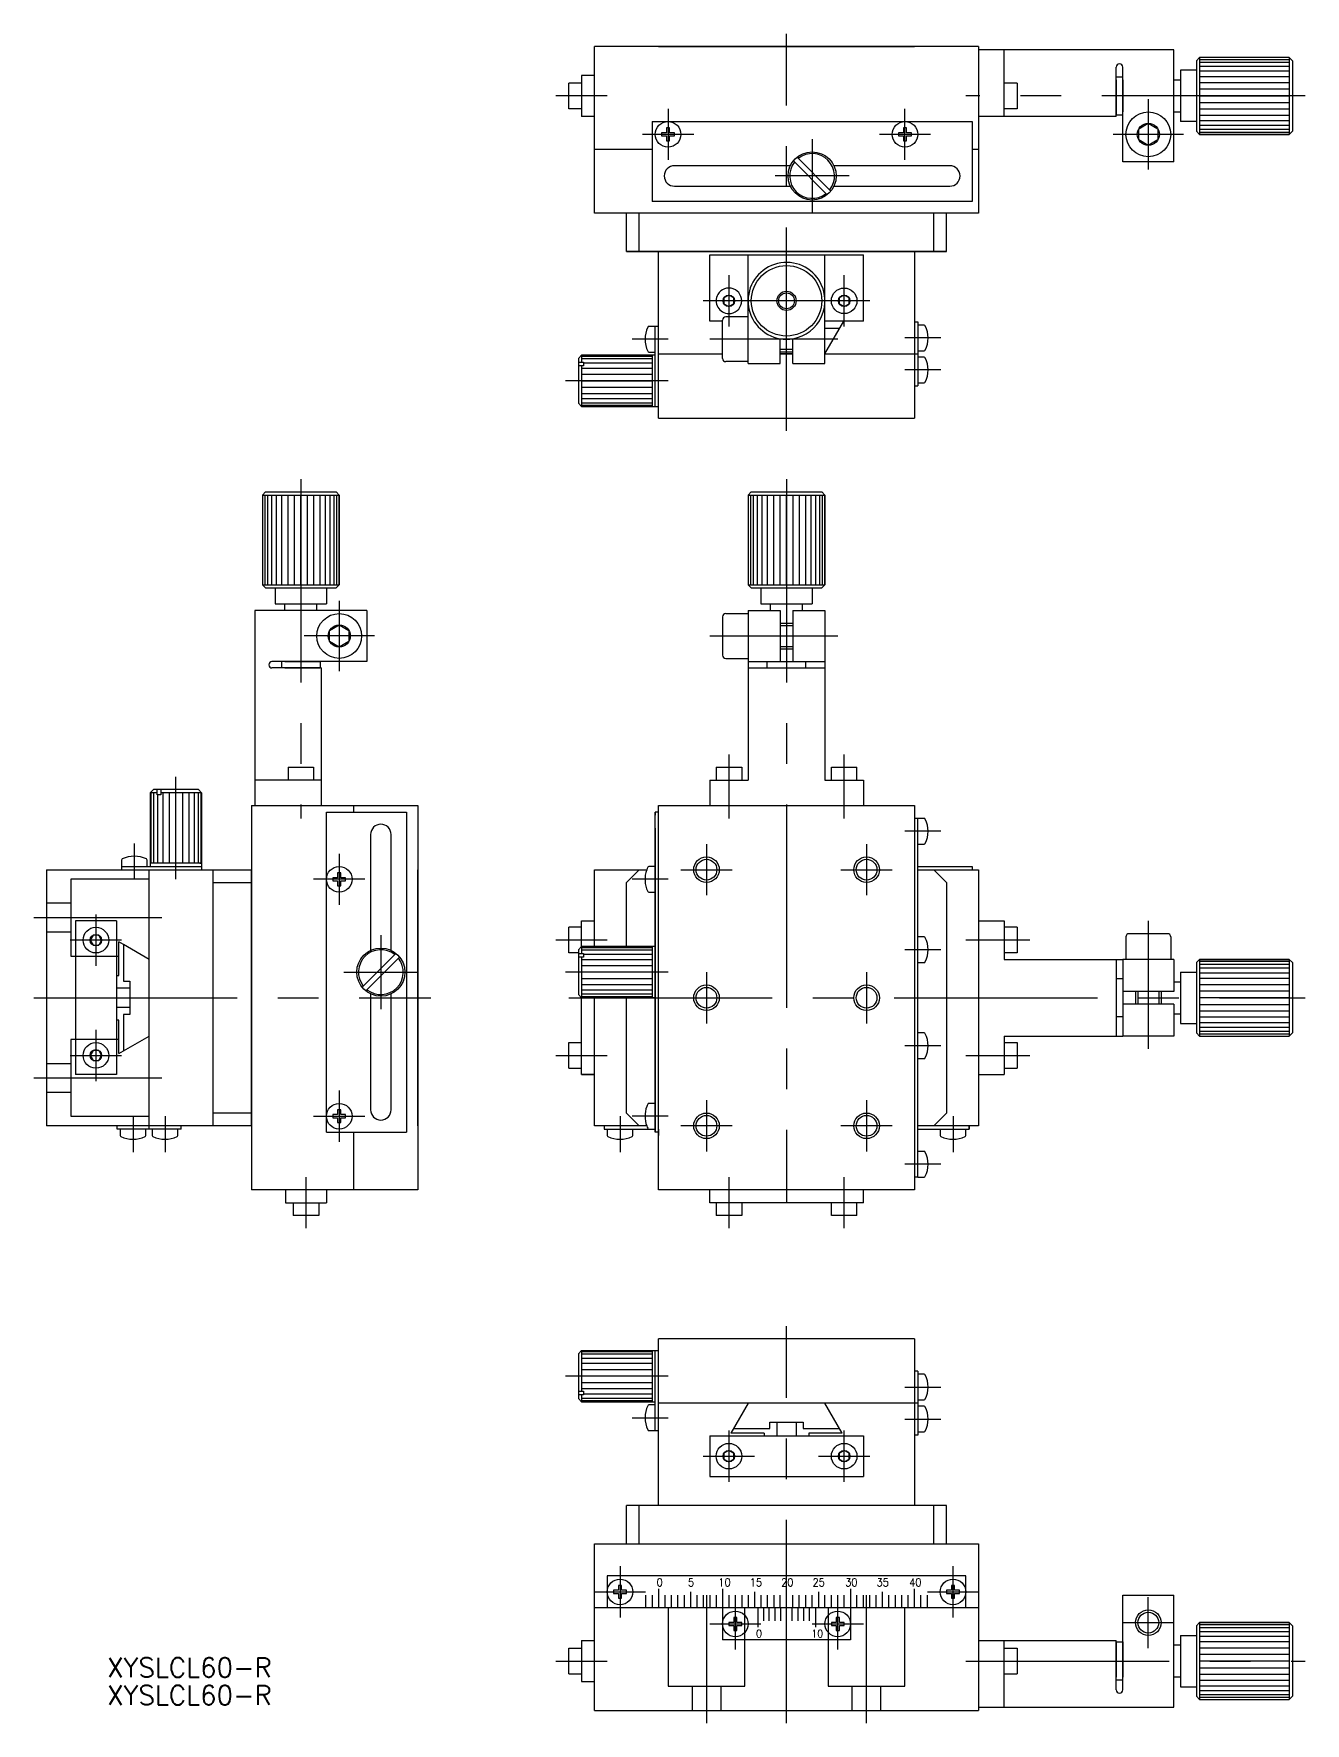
# Model space of a CAD drawing. Extents: x -118 to 273, y -113 to 151.
# Drawn here: x -117.5 to 81, y -113.3 to 150.5 of the extents above; entities that cross this region are included whole.
import ezdxf

# ---------------------------------------------------------------- set-up
doc = ezdxf.new("R2010")
doc.units = 0
doc.linetypes.add('CENTER', pattern=[50.8, 31.75, -6.35, 6.35, -6.35])
doc.linetypes.add('DASHED', pattern=[19.05, 12.7, -6.35])
doc.layers.get('0').update_dxf_attribs({"linetype": 'CONTINUOUS'})
doc.layers.add('CENTER', color=1, linetype='CENTER')
doc.styles.add('CONVERTER_2', font='txt.shx', dxfattribs={"width": 0.9})
doc.styles.get("Standard").update_dxf_attribs({"font": 'txt.shx', "height": 3, "bigfont": 'bigfont.shx'})

msp = doc.modelspace()

# ---------------------------------------------------------------- linework, layer by layer
at = {"color": 7, "linetype": 'CONTINUOUS'}
for p, q in [((30, 148.54), (-30, 148.54)), ((-30, 122.54), (-30, 148.54)), ((-30, 145.24), (-30, 148.54)), ((-20, 148.54), (20, 148.54)), ((30, 148.54), (30, 122.54)), ((30, 148.04), (30, 137.64)), ((30, 148.04), (30, 145.84)), ((34, 148.04), (30, 148.04)), ((34, 137.64), (34, 148.04)), ((60.5, 148.04), (34, 148.04)), ((60.5, 145.84), (60.5, 148.04)), ((51.5, 137.64), (51.5, 145.34)), ((52.5, 134.84), (52.5, 145.34)), ((60.5, 134.84), (60.5, 145.84)), ((64, 146.34), (64.5, 146.84)), ((64, 146.34), (64, 135.34)), ((64.5, 146.84), (64.5, 134.84)), ((78.5, 146.84), (64.5, 146.84)), ((78.5, 146.48), (64.5, 146.48)), ((78.5, 146.04), (64.5, 146.04)), ((78.5, 145.44), (64.5, 145.44)), ((78.5, 146.84), (78.5, 134.84)), ((78.5, 146.84), (79, 146.34)), ((79, 146.34), (79, 135.34)), ((-34, 138.84), (-34, 142.84)), ((-32, 142.84), (-34, 142.84)), ((-32, 144.04), (-32, 137.64)), ((-30, 144.04), (-32, 144.04)), ((36, 142.84), (34, 142.84)), ((36, 142.84), (36, 138.84)), ((51.5, 143.83), (52.5, 143.83)), ((51.5, 143.34), (51.5, 138.34)), ((52.5, 143.34), (52.5, 141.84)), ((60.5, 143.34), (61.5, 143.34)), ((61.5, 144.84), (61.5, 136.84)), ((61.5, 144.84), (61.5, 143.34)), ((64, 144.84), (61.5, 144.84)), ((78.5, 144.7), (64.5, 144.7)), ((78.5, 143.84), (64.5, 143.84)), ((78.5, 142.86), (64.5, 142.86)), ((52.5, 141.84), (52.5, 139.84)), ((52.5, 139.84), (52.5, 138.34)), ((78.5, 141.88), (64.5, 141.88)), ((64.5, 140.84), (78.5, 140.84)), ((-32, 138.84), (-34, 138.84)), ((-30, 137.64), (-32, 137.64)), ((51.5, 137.64), (30, 137.64)), ((36, 138.84), (34, 138.84)), ((51.5, 138.34), (51.5, 137.84)), ((52.5, 137.84), (51.5, 137.84)), ((52.5, 138.84), (52.5, 138.34)), ((60.5, 138.34), (61.5, 138.34)), ((64.5, 139.8), (78.5, 139.8)), ((64.5, 138.82), (78.5, 138.82)), ((64.5, 137.84), (78.5, 137.84)), ((-21, 136.84), (29, 136.84)), ((-21, 136.84), (-21, 132.54)), ((-18.75, 135.09), (-19.5, 135.09)), ((-19.5, 135.09), (-19.5, 134.59)), ((-19.5, 134.59), (-18.75, 134.59)), ((-18.25, 135.84), (-18.75, 135.84)), ((-18.75, 135.84), (-18.75, 135.09)), ((-18.75, 134.59), (-18.75, 133.84)), ((-18.25, 135.09), (-18.25, 135.84)), ((-17.5, 135.09), (-18.25, 135.09)), ((-18.25, 133.84), (-18.25, 134.59)), ((-18.25, 134.59), (-17.5, 134.59)), ((-17.5, 134.59), (-17.5, 135.09)), ((17.5, 135.09), (17.5, 134.59)), ((18.25, 135.09), (17.5, 135.09)), ((17.5, 134.59), (18.25, 134.59)), ((18.25, 135.84), (18.25, 135.09)), ((18.75, 135.84), (18.25, 135.84)), ((18.25, 134.59), (18.25, 133.84)), ((18.75, 135.09), (18.75, 135.84)), ((19.5, 135.09), (18.75, 135.09)), ((18.75, 134.59), (19.5, 134.59)), ((18.75, 133.84), (18.75, 134.59)), ((19.5, 134.59), (19.5, 135.09)), ((29, 136.84), (29, 132.54)), ((52.5, 130.54), (52.5, 135.34)), ((55, 135.71), (56.5, 136.57)), ((55, 133.98), (55, 135.71)), ((56.5, 136.57), (58, 135.71)), ((58, 135.71), (58, 133.98)), ((60.5, 130.54), (60.5, 134.84)), ((64, 136.84), (61.5, 136.84)), ((64, 136.84), (61.5, 136.84)), ((64.5, 134.84), (64, 135.34)), ((64.5, 136.99), (78.5, 136.99)), ((64.5, 136.25), (78.5, 136.25)), ((64.5, 135.65), (78.5, 135.65)), ((64.5, 135.2), (78.5, 135.2)), ((78.5, 134.84), (64.5, 134.84)), ((64.5, 134.84), (78.5, 134.84)), ((78.5, 134.84), (79, 135.34)), ((-30, 132.54), (-21, 132.54)), ((-21, 132.54), (-21, 124.34)), ((-18.75, 133.84), (-18.25, 133.84)), ((18.25, 133.84), (18.75, 133.84)), ((29, 132.54), (29, 124.34)), ((29, 132.54), (30, 132.54)), ((56.5, 133.11), (55, 133.98)), ((58, 133.98), (56.5, 133.11)), ((0.6, 129.94), (-17.5, 129.94)), ((6.36, 125.41), (1.07, 130.7)), ((6.93, 125.98), (1.64, 131.27)), ((25.5, 129.94), (7.4, 129.94)), ((60.5, 130.54), (52.5, 130.54)), ((-17.5, 126.74), (0.6, 126.74)), ((7.4, 126.74), (25.5, 126.74)), ((29, 124.34), (-21, 124.34)), ((25, 122.54), (-30, 122.54)), ((-25, 116.54), (-25, 122.54)), ((-23, 116.54), (-23, 122.54)), ((23, 116.54), (23, 122.54)), ((25, 116.54), (25, 122.54)), ((30, 122.54), (25, 122.54)), ((30, 122.54), (25, 122.54)), ((-25, 116.54), (25, 116.54)), ((25, 116.54), (-25, 116.54)), ((-20, 92.34), (-20, 116.54)), ((20, 116.54), (20, 90.54)), ((-12, 116.04), (12, 116.04)), ((-12, 105.64), (-12, 116.04)), ((-6, 106.34), (-6, 116.04)), ((6, 104.84), (6, 116.04)), ((12, 108.84), (12, 116.04)), ((-9, 109.74), (-9.78, 109.29)), ((-9.78, 109.29), (-9.78, 108.39)), ((-9.78, 108.39), (-9, 107.94)), ((-8.22, 109.29), (-9, 109.74)), ((-8.22, 108.39), (-9, 107.94)), ((-8.22, 108.39), (-8.22, 109.29)), ((9, 109.74), (8.22, 109.29)), ((8.22, 109.29), (8.22, 108.39)), ((9, 107.94), (8.22, 108.39)), ((9.78, 109.29), (9, 109.74)), ((9, 107.94), (9.78, 108.39)), ((9.78, 108.39), (9.78, 109.29)), ((12, 105.64), (12, 108.84)), ((-10, 105.64), (-12, 105.64)), ((-10, 104.84), (-10, 105.84)), ((-6, 106.34), (-9.5, 106.34)), ((-6, 104.84), (-6, 106.34)), ((6, 100.54), (8.94, 105.64)), ((8.94, 105.64), (6, 105.64)), ((12, 105.64), (8.94, 105.64)), ((20, 105.54), (20, 105.24)), ((20, 105.54), (20.5, 105.54)), ((20.5, 105.54), (20.5, 95.54)), ((-20.5, 104.84), (-21.49, 104.84)), ((-20.5, 92.34), (-20.5, 104.84)), ((-20, 104.84), (-20.5, 104.84)), ((-10, 100.54), (-10, 104.84)), ((-6, 99.34), (-6, 104.84)), ((-1, 100.54), (-1, 102.93)), ((1, 100.54), (1, 102.93)), ((6, 104.54), (6, 104.84)), ((6, 100.54), (6, 104.54)), ((8.31, 104.54), (6, 104.54)), ((21.49, 105.04), (20.5, 105.04)), ((-32.5, 99.84), (-32, 100.34)), ((-20.5, 100.34), (-32, 100.34)), ((-32, 100.34), (-32, 99.27)), ((-21.49, 100.84), (-20.5, 100.84)), ((-21, 100.34), (-21, 92.34)), ((-20, 100.54), (-10, 100.54)), ((-10, 99.84), (-10, 100.54)), ((-1, 101.22), (-1, 102.13)), ((-1, 100.84), (-1, 101.22)), ((1, 100.84), (-1, 100.84)), ((1, 100.54), (-1, 100.54)), ((-1, 99.04), (-1, 100.54)), ((-1, 100.54), (1, 100.54)), ((-1, 100.54), (1, 100.54)), ((1, 101.22), (1, 102.13)), ((1, 100.84), (1, 101.22)), ((1, 99.04), (1, 100.54)), ((6, 100.54), (20.5, 100.54)), ((6, 99.04), (6, 100.54)), ((20.5, 101.04), (21.49, 101.04)), ((-32.5, 99.84), (-32.5, 92.84)), ((-32.5, 99.27), (-31.7, 99.27)), ((-31.7, 98.7), (-32.5, 98.7)), ((-32, 100.21), (-21, 100.21)), ((-32, 99.81), (-21, 99.81)), ((-32, 98.7), (-32, 92.34)), ((-32, 98.34), (-21, 98.34)), ((-31.7, 99.27), (-31.7, 98.7)), ((-31.7, 99.17), (-21, 99.17)), ((-6, 99.34), (-9.5, 99.34)), ((-6, 99.04), (-6, 99.34)), ((-6, 99.04), (-1, 99.04)), ((1, 99.04), (6, 99.04)), ((21.49, 100.04), (20.5, 100.04)), ((-32, 97.38), (-21, 97.38)), ((-32, 96.34), (-21, 96.34)), ((-21, 95.31), (-32, 95.31)), ((20, 95.54), (20.5, 95.54)), ((20.5, 96.04), (21.49, 96.04)), ((-32, 92.34), (-32.5, 92.84)), ((-21, 94.34), (-32, 94.34)), ((-21, 93.51), (-32, 93.51)), ((-21, 92.88), (-32, 92.88)), ((-21, 92.48), (-32, 92.48)), ((-32, 92.34), (-20, 92.34)), ((-21, 92.34), (-21, 92.59)), ((-20, 90.54), (-20, 92.34)), ((-20, 90.54), (20, 90.54)), ((-81.85, 78.5), (-81.35, 79)), ((-81.85, 78.5), (-81.85, 64.5)), ((-81.85, 78.5), (-69.85, 78.5)), ((-81.49, 78.5), (-81.49, 64.5)), ((-81.35, 79), (-70.35, 79)), ((-81.04, 78.5), (-81.04, 64.5)), ((-80.44, 78.5), (-80.44, 64.5)), ((-79.71, 78.5), (-79.71, 64.5)), ((-78.85, 78.5), (-78.85, 64.5)), ((-77.87, 78.5), (-77.87, 64.5)), ((-76.89, 78.5), (-76.89, 64.5)), ((-75.85, 64.5), (-75.85, 78.5)), ((-74.81, 64.5), (-74.81, 78.5)), ((-73.83, 64.5), (-73.83, 78.5)), ((-72.85, 64.5), (-72.85, 78.5)), ((-71.99, 64.5), (-71.99, 78.5)), ((-71.25, 64.5), (-71.25, 78.5)), ((-70.65, 64.5), (-70.65, 78.5)), ((-69.85, 78.5), (-70.35, 79)), ((-70.21, 64.5), (-70.21, 78.5)), ((-69.85, 64.5), (-69.85, 78.5)), ((-69.85, 78.5), (-69.85, 64.5)), ((-6, 78.5), (-5.5, 79)), ((-6, 78.5), (-6, 68)), ((-6, 78.5), (-5.91, 78.5)), ((-5.91, 78.5), (-5.64, 78.5)), ((-5.64, 78.5), (-5.64, 64.5)), ((-5.64, 78.5), (-5.2, 78.5)), ((-5.5, 79), (-2.2, 79)), ((-5.2, 78.5), (-5.2, 64.5)), ((-5.2, 78.5), (-4.6, 78.5)), ((-4.6, 78.5), (-4.6, 64.5)), ((-4.6, 78.5), (-3.86, 78.5)), ((-3.86, 78.5), (-3.86, 64.5)), ((-3.86, 78.5), (-3, 78.5)), ((-3, 78.5), (-3, 64.5)), ((-3, 78.5), (-2.02, 78.5)), ((-2.2, 79), (-2, 79)), ((-2.02, 78.5), (-2.02, 64.5)), ((-2.02, 78.5), (-1.04, 78.5)), ((-2, 79), (-1.5, 79)), ((-1.5, 79), (1.5, 79)), ((-1.04, 78.5), (-1.04, 64.5)), ((-1.04, 78.5), (0, 78.5)), ((0, 64.5), (0, 78.5)), ((0, 78.5), (6, 78.5)), ((1.04, 64.5), (1.04, 78.5)), ((1.5, 79), (2, 79)), ((2, 79), (5.5, 79)), ((2.02, 64.5), (2.02, 78.5)), ((3, 64.5), (3, 78.5)), ((3.86, 64.5), (3.86, 78.5)), ((4.6, 64.5), (4.6, 78.5)), ((5.2, 64.5), (5.2, 78.5)), ((6, 78.5), (5.5, 79)), ((5.64, 64.5), (5.64, 78.5)), ((6, 78.5), (6, 68)), ((6, 68), (6, 78.5)), ((-6, 68), (-6, 64.5)), ((6, 64.5), (6, 68)), ((6, 68), (6, 64.5)), ((-81.85, 64.5), (-69.85, 64.5)), ((-81.35, 64), (-81.85, 64.5)), ((-81.35, 64), (-70.35, 64)), ((-79.85, 64), (-79.85, 61.5)), ((-71.85, 64), (-71.85, 61.5)), ((-71.85, 64), (-71.85, 61.5)), ((-69.85, 64.5), (-70.35, 64)), ((-6, 64.5), (-5.91, 64.5)), ((-5.5, 64), (-6, 64.5)), ((-5.91, 64.5), (-5.64, 64.5)), ((-5.64, 64.5), (-5.2, 64.5)), ((-5.5, 64), (5.5, 64)), ((-5.2, 64.5), (-4.6, 64.5)), ((-4.6, 64.5), (-3.86, 64.5)), ((-4, 64), (4, 64)), ((-4, 64), (-4, 61.5)), ((-3.86, 64.5), (-3, 64.5)), ((-3, 64.5), (-2.02, 64.5)), ((-2.02, 64.5), (-1.04, 64.5)), ((-1.04, 64.5), (0, 64.5)), ((0, 64.5), (6, 64.5)), ((4, 64), (4, 61.5)), ((4, 64), (4, 61.5)), ((6, 64.5), (5.5, 64)), ((-79.85, 61.5), (-71.85, 61.5)), ((-79.85, 61.5), (-78.35, 61.5)), ((-78.35, 60.5), (-78.35, 61.5)), ((-73.35, 60.5), (-73.35, 61.5)), ((-4, 61.5), (4, 61.5)), ((-4, 61.5), (-2.5, 61.5)), ((-2.5, 61.5), (2.5, 61.5)), ((-2.5, 60.5), (-2.5, 61.5)), ((2.5, 60.5), (2.5, 61.5)), ((2.5, 61.5), (4, 61.5)), ((-83.05, 60.5), (-83.05, 34)), ((-80.85, 60.5), (-83.05, 60.5)), ((-69.85, 60.5), (-80.85, 60.5)), ((-71.35, 57.37), (-69.85, 58.23)), ((-65.55, 60.5), (-69.85, 60.5)), ((-69.85, 58.23), (-68.35, 57.37)), ((-65.55, 60.5), (-65.55, 56.5)), ((-10, 59.5), (-10, 53.5)), ((-9.5, 60), (-6, 60)), ((-6, 60.5), (-1, 60.5)), ((-6, 60.5), (-6, 60)), ((-6, 60), (-6, 53)), ((-1, 60.5), (-1, 58.5)), ((-1, 58.5), (-1, 58.12)), ((-1, 58.5), (1, 58.5)), ((-1, 58.12), (-1, 54.88)), ((1, 60.5), (6, 60.5)), ((1, 60.5), (1, 58.5)), ((1, 58.5), (1, 58.12)), ((1, 58.12), (1, 54.88)), ((6, 60.5), (6, 52.5)), ((-71.35, 55.63), (-71.35, 57.37)), ((-69.85, 54.77), (-71.35, 55.63)), ((-68.35, 55.63), (-69.85, 54.77)), ((-68.35, 57.37), (-68.35, 55.63)), ((-65.55, 56.5), (-65.55, 52.5)), ((-9.5, 53), (-6, 53)), ((-6, 53), (-6, 52.5)), ((-1, 54.88), (-1, 54.5)), ((-1, 54.5), (-1, 52.5)), ((-1, 54.5), (1, 54.5)), ((1, 54.88), (1, 54.5)), ((1, 54.5), (1, 52.5)), ((-69.85, 52.5), (-80.35, 52.5)), ((-72.65, 51.5), (-80.35, 51.5)), ((-78.83, 51.5), (-78.83, 52.5)), ((-78.35, 52.5), (-76.85, 52.5)), ((-78.35, 51.5), (-73.35, 51.5)), ((-76.85, 52.5), (-74.85, 52.5)), ((-74.85, 52.5), (-73.35, 52.5)), ((-73.35, 52.5), (-72.85, 52.5)), ((-73.35, 51.5), (-72.85, 51.5)), ((-72.85, 52.5), (-72.85, 51.5)), ((-72.65, 51.5), (-72.65, 30)), ((-65.55, 52.5), (-69.85, 52.5)), ((-6, 52.5), (-6, 34)), ((-6, 52.5), (-3, 52.5)), ((-6, 51.5), (-3, 51.5)), ((-3, 52.5), (1, 52.5)), ((-3, 51.5), (-3, 52.5)), ((-3, 51.5), (-2.5, 51.5)), ((-2.5, 51.5), (2.5, 51.5)), ((1, 52.5), (6, 52.5)), ((2.5, 51.5), (6, 51.5)), ((2.98, 52.5), (2.98, 51.5)), ((6, 52.5), (6, 34)), ((-77.85, 36), (-77.85, 34)), ((-77.85, 36), (-73.85, 36)), ((-73.85, 36), (-73.85, 34)), ((-11, 36), (-11, 34)), ((-11, 36), (-7, 36)), ((-7, 36), (-7, 34)), ((7, 34), (7, 36)), ((7, 36), (11, 36)), ((11, 34), (11, 36)), ((-99.35, 32), (-98.85, 32.5)), ((-99.35, 32), (-99.35, 20.5)), ((-98.28, 32), (-99.35, 32)), ((-99.21, 21), (-99.21, 32)), ((-91.85, 32.5), (-98.85, 32.5)), ((-98.81, 21), (-98.81, 32)), ((-98.28, 31.7), (-98.28, 32.5)), ((-97.71, 31.7), (-98.28, 31.7)), ((-98.18, 21), (-98.18, 31.7)), ((-97.71, 32.5), (-97.71, 31.7)), ((-91.35, 32), (-97.71, 32)), ((-97.35, 21), (-97.35, 32)), ((-96.38, 21), (-96.38, 32)), ((-95.35, 21), (-95.35, 32)), ((-94.31, 32), (-94.31, 21)), ((-93.35, 32), (-93.35, 21)), ((-92.52, 32), (-92.52, 21)), ((-91.88, 32), (-91.88, 21)), ((-91.85, 32.5), (-91.35, 32)), ((-91.48, 32), (-91.48, 21)), ((-91.35, 32), (-91.35, 20)), ((-83.05, 34), (-83.05, 30)), ((-72.65, 34), (-83.05, 34)), ((-12, 34), (-12, 30)), ((-12, 34), (-6, 34)), ((6, 34), (7, 34)), ((7, 34), (12, 34)), ((11, 34), (12, 34)), ((12, 34), (12, 30)), ((-83.55, 30), (-57.55, 30)), ((-83.55, 30), (-83.55, 20)), ((-67.55, 29), (-67.55, 30)), ((-57.55, 30), (-57.55, 25)), ((-20, 30), (20, 30)), ((-20, -29), (-20, 30)), ((-6, 30), (6, 30)), ((20, 30), (20, -28.5)), ((-71.85, -21), (-71.85, 29)), ((-71.85, 29), (-67.55, 29)), ((-67.55, 29), (-59.35, 29)), ((-59.35, 29), (-59.35, -21)), ((-20.5, 26.5), (-20.5, 29)), ((-20, 29), (-20.5, 29)), ((-20.5, 29), (-20.5, 28.5)), ((-20.5, -21), (-20.5, 26.5)), ((-20.5, 26.5), (-20.5, 20)), ((20.5, 28), (20, 28)), ((20.5, -20.5), (20.5, 28)), ((21.49, 28), (20.5, 28)), ((-64.95, 25.5), (-64.95, 7.4)), ((-61.75, 7.4), (-61.75, 25.5)), ((-57.55, 25), (-57.55, -30)), ((20.5, 24), (21.49, 24)), ((-103.85, 21.49), (-103.85, 20.5)), ((-99.85, 20.5), (-99.85, 21.49)), ((-115.55, 20), (-115.55, -20)), ((-115.55, 20), (-83.55, 20)), ((-103.85, 20.5), (-91.35, 20.5)), ((-103.85, 20.5), (-103.85, 20)), ((-99.55, -20.5), (-99.55, 20)), ((-91.35, 21), (-99.35, 21)), ((-91.6, 21), (-91.35, 21)), ((-89.55, 18), (-89.55, 20)), ((-83.55, 20), (-83.55, 18)), ((-83.55, -20), (-83.55, 20)), ((-70.1, 18.75), (-70.85, 18.75)), ((-70.85, 18.75), (-70.85, 18.25)), ((-70.1, 19.5), (-70.1, 18.75)), ((-69.6, 19.5), (-70.1, 19.5)), ((-69.6, 18.75), (-69.6, 19.5)), ((-68.85, 18.75), (-69.6, 18.75)), ((-68.85, 18.25), (-68.85, 18.75)), ((-57.55, -20), (-57.55, 20)), ((-30, 8), (-30, 20)), ((-30, 20), (-21.83, 20)), ((-25, 18), (-23, 20)), ((-20.5, 20.5), (-21.49, 20.5)), ((-20.5, 20.5), (-20.5, 18.5)), ((-20.5, 20), (-20.5, 8)), ((20.5, 20.5), (29, 20.5)), ((20.5, 20), (30, 20)), ((23, 20), (25, 18)), ((29, 20.5), (29, 20)), ((30, 20), (30, -6)), ((-89.55, -18), (-89.55, 18)), ((-89.55, 18), (-83.55, 18)), ((-83.55, 18), (-83.55, -18)), ((-70.85, 18.25), (-70.1, 18.25)), ((-70.1, 18.25), (-70.1, 17.5)), ((-70.1, 17.5), (-69.6, 17.5)), ((-69.6, 17.5), (-69.6, 18.25)), ((-69.6, 18.25), (-68.85, 18.25)), ((-25, 8), (-25, 18)), ((-21.49, 16.5), (-20.5, 16.5)), ((25, 18), (25, -18)), ((-111.05, 12), (-111.05, -12)), ((-104.65, 12), (-111.05, 12)), ((-104.65, 12), (-104.65, 3.5)), ((-32, 11), (-34, 11)), ((-34, 7), (-34, 11)), ((-32, 8), (-32, 12)), ((-32, 12), (-30, 12)), ((30, 12), (34, 12)), ((34, 12), (34, 11)), ((34, 12), (34, 7)), ((36, 11), (34, 11)), ((36, 11), (36, 7)), ((-108.3, 9.78), (-108.75, 9)), ((-108.75, 9), (-108.3, 8.22)), ((-107.4, 9.78), (-108.3, 9.78)), ((-108.3, 8.22), (-107.4, 8.22)), ((-106.95, 9), (-107.4, 9.78)), ((-106.95, 9), (-107.4, 8.22)), ((-104.25, 3.5), (-104.25, 8.71)), ((-103.55, 8.31), (-104.25, 8.71)), ((-99.55, 6), (-103.55, 8.31)), ((-103.55, 8.31), (-103.55, 2.6)), ((-32.5, 7.5), (-32, 8)), ((-30, 8), (-32, 8)), ((-32, 8), (-32, 6.93)), ((-32, 8), (-32, 8)), ((-20.5, 8), (-30, 8)), ((-21, 8), (-21, 0)), ((-21, 8), (-21, 0)), ((-21, 7.75), (-21, 8)), ((-21, 7.75), (-21, 8)), ((-20.5, 8), (-20.5, 0)), ((21.49, 9.5), (20.5, 9.5)), ((53, 9.5), (53, 6)), ((59.5, 10), (53.5, 10)), ((60, 9.5), (60, 6)), ((-60.99, 6.93), (-66.28, 1.64)), ((-60.42, 6.36), (-65.71, 1.07)), ((-32.5, 7), (-34, 7)), ((-32.5, 7), (-34, 7)), ((-32.5, 7.5), (-32.5, 7)), ((-32.5, 7), (-32.5, 6.93)), ((-32.5, 7), (-32.5, 5)), ((-32.5, 6.93), (-32.5, 6.36)), ((-32.5, 6.93), (-32, 6.93)), ((-32.5, 6.93), (-31.7, 6.93)), ((-32.5, 6.36), (-32.5, 5)), ((-32, 6.36), (-32.5, 6.36)), ((-32, 6.36), (-32.5, 6.36)), ((-32, 7.86), (-21, 7.86)), ((-32, 7.46), (-21, 7.46)), ((-31.7, 6.36), (-32, 6.36)), ((-32, 6.36), (-32, 4.6)), ((-32, 6), (-21, 6)), ((-31.7, 6.93), (-31.7, 6.36)), ((-31.7, 6.83), (-21, 6.83)), ((20.5, 5.5), (21.49, 5.5)), ((36, 7), (34, 7)), ((34, 7), (34, 6)), ((34, 6), (52.5, 6)), ((51.5, 6), (51.5, 3)), ((52.5, 6), (52.5, 3)), ((53, 6), (52.5, 6)), ((60, 6), (53, 6)), ((60.5, 6), (60, 6)), ((60.5, 6), (60.5, 1)), ((64, 5.5), (64.5, 6)), ((64, 5.5), (64, -5.5)), ((68, 6), (64.5, 6)), ((64.5, 6), (68, 6)), ((64.5, 6), (64.5, 0)), ((78.5, 5.64), (64.5, 5.64)), ((68, 6), (78.5, 6)), ((78.5, 6), (68, 6)), ((78.5, 6), (78.5, 0)), ((79, 5.5), (78.5, 6)), ((79, 5.5), (79, 2)), ((-104.65, 3.5), (-104.65, 1.5)), ((-104.65, 3.5), (-104.25, 3.5)), ((-32.5, 5), (-32.5, 0.5)), ((-32, 5.04), (-21, 5.04)), ((-32, 4.6), (-32, 0)), ((-21, 2.96), (-32, 2.96)), ((51.5, 3), (51.5, 2.5)), ((51.5, 3), (52.5, 3)), ((52.5, 3), (52.5, -1)), ((61.5, 4), (61.5, 2.5)), ((61.5, 4), (61.5, -4)), ((61.5, 4), (64, 4)), ((61.5, 4), (64, 4)), ((64, 4), (64, -4)), ((78.5, 5.2), (64.5, 5.2)), ((78.5, 4.6), (64.5, 4.6)), ((78.5, 3.86), (64.5, 3.86)), ((78.5, 3), (64.5, 3)), ((-104.65, 1.5), (-104.65, -1.5)), ((-102.55, 1.5), (-104.65, 1.5)), ((-103.55, 2.6), (-102.55, 2.6)), ((-102.55, 2.6), (-102.55, -2.6)), ((-64.95, 0.6), (-64.95, -17.5)), ((-61.75, -17.5), (-61.75, 0.6)), ((-32, 0), (-32.5, 0.5)), ((-21, 2), (-32, 2)), ((-21, 1.17), (-32, 1.17)), ((-21, 0.54), (-32, 0.54)), ((-21, 0.14), (-32, 0.14)), ((51.5, 2.5), (51.5, -2.5)), ((54.5, 1), (52.5, 1)), ((54.88, 1), (54.5, 1)), ((54.5, 1), (54.5, -1)), ((58.12, 1), (54.88, 1)), ((58.5, 1), (58.12, 1)), ((58.5, 1), (58.5, -1)), ((60.5, 1), (58.5, 1)), ((60.5, 2.5), (61.5, 2.5)), ((61.5, 2.5), (61.5, -2.5)), ((78.5, 2.02), (64.5, 2.02)), ((78.5, 1.04), (64.5, 1.04)), ((79, 2), (79, 1.5)), ((79, 1.5), (79, -1.5)), ((-104.65, -1.5), (-104.65, -12)), ((-102.55, -1.5), (-104.65, -1.5)), ((-103.55, -2.6), (-103.55, -3.5)), ((-102.55, -2.6), (-103.55, -2.6)), ((-32, -12), (-32, 0)), ((-20.5, 0), (-32, 0)), ((-30, -20), (-30, 0)), ((-25, -18), (-25, 0)), ((-20.5, 0), (-20.5, -21)), ((51.5, -2.5), (51.5, -6)), ((52.5, -1), (52.5, -6)), ((54.5, -1), (52.5, -1)), ((54.88, -1), (54.5, -1)), ((58.12, -1), (54.88, -1)), ((58.5, -1), (58.12, -1)), ((60.5, -1), (58.5, -1)), ((60.5, -1), (60.5, -6)), ((60.5, -2.5), (61.5, -2.5)), ((61.5, -2.5), (61.5, -4)), ((78.5, 0), (64.5, 0)), ((64.5, 0), (64.5, -1.04)), ((64.5, -1.04), (78.5, -1.04)), ((64.5, -1.04), (64.5, -2.02)), ((64.5, -2.02), (78.5, -2.02)), ((64.5, -2.02), (64.5, -3)), ((78.5, 0), (78.5, -1.04)), ((78.5, -1.04), (78.5, -2.02)), ((78.5, -2.02), (78.5, -3)), ((79, -1.5), (79, -2)), ((79, -2), (79, -2.2)), ((79, -2.2), (79, -5.5)), ((-104.25, -3.5), (-104.65, -3.5)), ((-104.25, -8.71), (-104.25, -3.5)), ((-103.55, -3.5), (-103.55, -8.31)), ((52.5, -2.98), (51.5, -2.98)), ((61.5, -4), (64, -4)), ((64.5, -3), (78.5, -3)), ((64.5, -3), (64.5, -3.86)), ((64.5, -3.86), (78.5, -3.86)), ((64.5, -3.86), (64.5, -4.6)), ((64.5, -4.6), (78.5, -4.6)), ((64.5, -4.6), (64.5, -5.2)), ((64.5, -5.2), (78.5, -5.2)), ((64.5, -5.2), (64.5, -5.64)), ((78.5, -3), (78.5, -3.86)), ((78.5, -3.86), (78.5, -4.6)), ((78.5, -4.6), (78.5, -5.2)), ((78.5, -5.2), (78.5, -5.64)), ((-103.55, -8.31), (-99.55, -6)), ((-34, -11), (-34, -7)), ((-34, -7), (-32, -7)), ((21.49, -5.5), (20.5, -5.5)), ((30, -6), (30, -20)), ((34, -6), (34, -12)), ((34, -6), (52.5, -6)), ((34, -7), (36, -7)), ((36, -7), (36, -11)), ((60.5, -6), (52.5, -6)), ((64.5, -6), (64, -5.5)), ((64.5, -5.64), (78.5, -5.64)), ((64.5, -5.64), (64.5, -5.91)), ((64.5, -5.91), (64.5, -6)), ((64.5, -6), (68, -6)), ((68, -6), (78.5, -6)), ((79, -5.5), (78.5, -6)), ((78.5, -5.64), (78.5, -5.91)), ((78.5, -5.91), (78.5, -6)), ((-108.3, -8.22), (-108.75, -9)), ((-108.75, -9), (-108.3, -9.78)), ((-107.4, -8.22), (-108.3, -8.22)), ((-108.3, -9.78), (-107.4, -9.78)), ((-107.4, -8.22), (-106.95, -9)), ((-107.4, -9.78), (-106.95, -9)), ((-104.25, -8.71), (-103.55, -8.31)), ((-32, -12), (-32, -8)), ((20.5, -9.5), (21.49, -9.5)), ((-104.65, -12), (-111.05, -12)), ((-34, -11), (-32, -11)), ((-32, -12), (-30, -12)), ((-30, -12), (-32, -12)), ((30, -12), (34, -12)), ((34, -11), (36, -11)), ((-89.55, -20), (-89.55, -18)), ((-83.55, -18), (-89.55, -18)), ((-83.55, -18), (-83.55, -20)), ((-70.85, -18.25), (-70.85, -18.75)), ((-70.1, -18.25), (-70.85, -18.25)), ((-70.1, -17.5), (-70.1, -18.25)), ((-69.6, -17.5), (-70.1, -17.5)), ((-69.6, -18.25), (-69.6, -17.5)), ((-68.85, -18.25), (-69.6, -18.25)), ((-68.85, -18.75), (-68.85, -18.25)), ((-25, -18), (-23, -20)), ((-20.5, -16.5), (-21.49, -16.5)), ((-20.5, -16.5), (-20.5, -18.5)), ((23, -20), (25, -18)), ((-83.55, -20), (-115.55, -20)), ((-104.25, -20), (-104.55, -20)), ((-104.55, -20.5), (-104.55, -20)), ((-94.55, -20.5), (-104.55, -20.5)), ((-104.05, -20.5), (-104.05, -21.49)), ((-100.05, -21.49), (-100.05, -20.5)), ((-99.05, -20.5), (-99.05, -21.49)), ((-95.05, -21.49), (-95.05, -20.5)), ((-94.55, -20.5), (-94.55, -20)), ((-83.55, -20), (-83.55, -30)), ((-71.85, -21), (-67.55, -21)), ((-70.85, -18.75), (-70.1, -18.75)), ((-70.1, -18.75), (-70.1, -19.5)), ((-70.1, -19.5), (-69.6, -19.5)), ((-69.6, -19.5), (-69.6, -18.75)), ((-69.6, -18.75), (-68.85, -18.75)), ((-67.55, -30), (-67.55, -21)), ((-67.55, -21), (-59.35, -21)), ((-21.83, -20), (-30, -20)), ((-28.5, -20), (-28.5, -20.5)), ((-28.5, -20), (-28.5, -20.5)), ((-28.5, -20.5), (-20.5, -20.5)), ((-28, -20.5), (-28, -21.49)), ((-21.83, -20), (-25, -20)), ((-24, -21.49), (-24, -20.5)), ((-21.49, -20.5), (-20.5, -20.5)), ((-20, -21), (-20.5, -21)), ((-20, -21), (-20.5, -21)), ((-20, -20.5), (-20, -21.49)), ((23, -20), (20.5, -20)), ((20.5, -28), (20.5, -20.5)), ((20.5, -20.5), (28.5, -20.5)), ((25, -20), (21.83, -20)), ((24, -20.5), (24, -21.49)), ((30, -20), (25, -20)), ((30, -20), (25, -20)), ((28, -21.49), (28, -20.5)), ((28.5, -20.5), (28.5, -20)), ((28.5, -20), (28.5, -20.5)), ((21.49, -24), (20.5, -24)), ((-20, -30), (-20, -29)), ((20.5, -28), (20, -28)), ((20, -28.5), (20, -30)), ((20, -28.5), (20, -30)), ((20.5, -28), (21.49, -28)), ((-57.55, -30), (-83.55, -30)), ((-78.25, -30), (-78.25, -32)), ((-71.85, -30), (-71.85, -32)), ((20, -30), (-20, -30)), ((-12, -32), (-12, -30)), ((12, -32), (12, -30)), ((-78.25, -32), (-71.85, -32)), ((-77.05, -32), (-77.05, -34)), ((-73.05, -34), (-77.05, -34)), ((-73.05, -32), (-73.05, -34)), ((12, -32), (-12, -32)), ((-11, -32), (-12, -32)), ((-11, -32), (-11, -34)), ((-7, -34), (-11, -34)), ((-7, -32), (-7, -34)), ((7, -33.5), (7, -32)), ((7, -34), (7, -33.5)), ((11, -34), (7, -34)), ((11, -34), (11, -32)), ((-32.5, -55.59), (-32, -55.09)), ((-32, -55.09), (-32, -61.45)), ((-32, -55.09), (-20, -55.09)), ((-32, -55.23), (-21, -55.23)), ((-21, -55.09), (-21, -63.09)), ((-21, -55.34), (-21, -55.09)), ((-20.5, -67.59), (-20.5, -55.09)), ((20, -53.29), (-20, -53.29)), ((-20, -79.29), (-20, -53.29)), ((20, -53.29), (20, -79.29)), ((-32.5, -55.59), (-32.5, -62.59)), ((-32, -55.63), (-21, -55.63)), ((-32, -56.26), (-21, -56.26)), ((-32, -57.09), (-21, -57.09)), ((-32, -58.06), (-21, -58.06)), ((-21, -59.09), (-32, -59.09)), ((-21, -60.13), (-32, -60.13)), ((20.5, -58.29), (20, -58.29)), ((20.5, -58.29), (20.5, -68.29)), ((21.49, -58.79), (20.5, -58.79)), ((-32.5, -61.45), (-31.7, -61.45)), ((-31.7, -62.02), (-32.5, -62.02)), ((-32, -63.09), (-32.5, -62.59)), ((-21, -61.09), (-32, -61.09)), ((-32, -62.02), (-32, -63.09)), ((-21, -62.56), (-32, -62.56)), ((-21, -62.96), (-32, -62.96)), ((-32, -63.09), (-20.5, -63.09)), ((-31.7, -61.45), (-31.7, -62.02)), ((-21, -61.92), (-31.7, -61.92)), ((20.5, -63.29), (-20, -63.29)), ((-6, -63.29), (-8.71, -67.99)), ((8.71, -67.99), (6, -63.29)), ((20.5, -62.79), (21.49, -62.79)), ((-20.5, -63.59), (-21.49, -63.59)), ((21.49, -63.79), (20.5, -63.79)), ((-21.49, -67.59), (-20.5, -67.59)), ((-20.5, -67.59), (-20, -67.59)), ((-12, -68.39), (-12, -74.79)), ((-12, -68.39), (-3.5, -68.39)), ((-3.5, -67.99), (-8.71, -67.99)), ((-8.31, -67.29), (-2.6, -67.29)), ((-3.5, -67.99), (-3.5, -68.39)), ((-3.5, -68.39), (-1.5, -68.39)), ((-2.6, -66.29), (2.6, -66.29)), ((-2.6, -67.29), (-2.6, -66.29)), ((-1.5, -66.29), (-1.5, -68.39)), ((-1.5, -68.39), (1.5, -68.39)), ((1.5, -66.29), (1.5, -68.39)), ((1.5, -68.39), (3.5, -68.39)), ((2.6, -66.29), (2.6, -67.29)), ((2.6, -67.29), (8.31, -67.29)), ((3.5, -67.99), (3.5, -68.39)), ((8.71, -67.99), (3.5, -67.99)), ((3.5, -68.39), (12, -68.39)), ((12, -68.39), (12, -74.79)), ((20, -67.99), (20, -68.29)), ((20.5, -68.29), (20, -68.29)), ((20.5, -67.79), (21.49, -67.79)), ((-9, -70.69), (-9.78, -71.14)), ((-9.78, -71.14), (-9.78, -72.04)), ((-9, -70.69), (-8.22, -71.14)), ((-8.22, -72.04), (-8.22, -71.14)), ((8.22, -71.14), (9, -70.69)), ((8.22, -71.14), (8.22, -72.04)), ((9.78, -71.14), (9, -70.69)), ((9.78, -72.04), (9.78, -71.14)), ((-9.78, -72.04), (-9, -72.49)), ((-9, -72.49), (-8.22, -72.04)), ((8.22, -72.04), (9, -72.49)), ((9, -72.49), (9.78, -72.04)), ((-12, -74.79), (12, -74.79)), ((25, -79.29), (-25, -79.29)), ((-25, -85.29), (-25, -79.29)), ((-23, -85.29), (-23, -79.29)), ((23, -85.29), (23, -79.29)), ((25, -85.29), (25, -79.29)), ((-30, -111.29), (-30, -85.29)), ((-30, -85.29), (-25, -85.29)), ((-25, -85.29), (25, -85.29)), ((25, -85.29), (30, -85.29)), ((30, -85.29), (30, -111.29)), ((28, -90.29), (-28, -90.29)), ((-28, -90.29), (-28, -95.29)), ((-26.25, -91.79), (-26.25, -92.54)), ((-25.75, -91.79), (-26.25, -91.79)), ((-25.75, -92.54), (-25.75, -91.79)), ((-20, -92.29), (-20, -95.29)), ((-10, -92.29), (-10, -100.29)), ((0, -97.79), (0, -92.29)), ((10, -92.29), (10, -100.29)), ((20, -95.29), (20, -92.29)), ((26.25, -91.79), (25.75, -91.79)), ((25.75, -91.79), (25.75, -92.54)), ((26.25, -92.54), (26.25, -91.79)), ((28, -95.29), (28, -90.29)), ((-27, -92.54), (-27, -93.04)), ((-26.25, -92.54), (-27, -92.54)), ((-27, -93.04), (-26.25, -93.04)), ((-26.25, -93.04), (-26.25, -93.79)), ((-26.25, -93.79), (-25.75, -93.79)), ((-25, -92.54), (-25.75, -92.54)), ((-25.75, -93.04), (-25, -93.04)), ((-25.75, -93.79), (-25.75, -93.04)), ((-25, -93.04), (-25, -92.54)), ((-22, -93.29), (-22, -95.29)), ((-21, -93.29), (-21, -95.29)), ((-19, -93.29), (-19, -95.29)), ((-18, -93.29), (-18, -95.29)), ((-17, -93.29), (-17, -95.29)), ((-16, -93.29), (-16, -95.29)), ((-15, -92.79), (-15, -95.29)), ((-14, -93.29), (-14, -95.29)), ((-13, -93.29), (-13, -95.29)), ((-12, -93.29), (-12, -95.29)), ((-11, -93.29), (-11, -95.29)), ((-9, -93.29), (-9, -95.29)), ((-8, -93.29), (-8, -95.29)), ((-7, -93.29), (-7, -95.29)), ((-6, -93.29), (-6, -95.29)), ((-5, -92.79), (-5, -95.29)), ((-4, -93.29), (-4, -95.29)), ((-3, -93.29), (-3, -95.29)), ((-2, -93.29), (-2, -95.29)), ((-1, -95.29), (-1, -93.29)), ((1, -95.29), (1, -93.29)), ((2, -95.29), (2, -93.29)), ((3, -95.29), (3, -93.29)), ((4, -95.29), (4, -93.29)), ((5, -92.79), (5, -95.29)), ((6, -95.29), (6, -93.29)), ((7, -95.29), (7, -93.29)), ((8, -95.29), (8, -93.29)), ((9, -95.29), (9, -93.29)), ((11, -95.29), (11, -93.29)), ((12, -95.29), (12, -93.29)), ((13, -95.29), (13, -93.29)), ((14, -95.29), (14, -93.29)), ((15, -95.29), (15, -92.79)), ((16, -95.29), (16, -93.29)), ((17, -95.29), (17, -93.29)), ((18, -95.29), (18, -93.29)), ((19, -95.29), (19, -93.29)), ((21, -95.29), (21, -93.29)), ((22, -95.29), (22, -93.29)), ((25.75, -92.54), (25, -92.54)), ((25, -92.54), (25, -93.04)), ((25, -93.04), (25.75, -93.04)), ((25.75, -93.04), (25.75, -93.79)), ((25.75, -93.79), (26.25, -93.79)), ((27, -92.54), (26.25, -92.54)), ((26.25, -93.79), (26.25, -93.04)), ((26.25, -93.04), (27, -93.04)), ((27, -93.04), (27, -92.54)), ((52.5, -97.59), (52.5, -93.29)), ((52.5, -93.29), (60.5, -93.29)), ((60.5, -97.59), (60.5, -93.29)), ((12.5, -95.29), (-30, -95.29)), ((-8.25, -97.54), (-9, -97.54)), ((-9, -97.54), (-9, -98.04)), ((-7.75, -96.79), (-8.25, -96.79)), ((-8.25, -96.79), (-8.25, -97.54)), ((-7.75, -97.54), (-7.75, -96.79)), ((-7, -97.54), (-7.75, -97.54)), ((-7, -98.04), (-7, -97.54)), ((-4.5, -95.29), (-4.5, -98.29)), ((-3.6, -95.29), (-3.6, -97.29)), ((-2.7, -97.29), (-2.7, -95.29)), ((-1.8, -95.29), (-1.8, -97.29)), ((-0.9, -97.29), (-0.9, -95.29)), ((0.9, -97.29), (0.9, -95.29)), ((1.8, -97.29), (1.8, -95.29)), ((2.7, -97.29), (2.7, -95.29)), ((3.6, -97.29), (3.6, -95.29)), ((4.5, -95.29), (4.5, -98.29)), ((7.75, -97.54), (7, -97.54)), ((7, -97.54), (7, -98.04)), ((8.25, -96.79), (7.75, -96.79)), ((7.75, -96.79), (7.75, -97.54)), ((8.25, -97.54), (8.25, -96.79)), ((9, -97.54), (8.25, -97.54)), ((9, -98.04), (9, -97.54)), ((30, -95.29), (12.5, -95.29)), ((52.5, -108.09), (52.5, -97.59)), ((60.5, -108.59), (60.5, -97.59)), ((64, -98.09), (64.5, -97.59)), ((64.5, -97.59), (64.5, -109.59)), ((78.5, -97.59), (64.5, -97.59)), ((64.5, -97.59), (78.5, -97.59)), ((78.5, -97.59), (78.5, -109.59)), ((79, -98.09), (78.5, -97.59)), ((-9, -98.04), (-8.25, -98.04)), ((-8.25, -98.04), (-8.25, -98.79)), ((-8.25, -98.79), (-7.75, -98.79)), ((-7.75, -98.79), (-7.75, -98.04)), ((-7.75, -98.04), (-7, -98.04)), ((7, -98.04), (7.75, -98.04)), ((7.75, -98.04), (7.75, -98.79)), ((7.75, -98.79), (8.25, -98.79)), ((8.25, -98.79), (8.25, -98.04)), ((8.25, -98.04), (9, -98.04)), ((61.5, -99.59), (61.5, -107.59)), ((61.5, -99.59), (64, -99.59)), ((61.5, -99.59), (64, -99.59)), ((64, -98.09), (64, -109.09)), ((78.5, -97.95), (64.5, -97.95)), ((78.5, -98.4), (64.5, -98.4)), ((78.5, -99), (64.5, -99)), ((78.5, -99.74), (64.5, -99.74)), ((79, -98.09), (79, -109.09)), ((-34, -105.59), (-34, -101.59)), ((-34, -101.59), (-32, -101.59)), ((-32, -100.39), (-32, -106.79)), ((-32, -100.39), (-30, -100.39)), ((10, -100.29), (-10, -100.29)), ((30, -100.39), (30, -110.79)), ((30, -100.39), (51.5, -100.39)), ((34, -110.79), (34, -100.39)), ((34, -101.59), (36, -101.59)), ((36, -101.59), (36, -105.59)), ((51.5, -108.09), (51.5, -100.39)), ((51.5, -100.59), (51.5, -101.09)), ((51.5, -100.59), (52.5, -100.59)), ((51.5, -101.09), (51.5, -106.09)), ((52.5, -100.59), (52.5, -101.09)), ((52.5, -101.09), (52.5, -102.59)), ((52.5, -102.59), (52.5, -104.59)), ((61.5, -101.09), (60.5, -101.09)), ((78.5, -100.59), (64.5, -100.59)), ((78.5, -101.57), (64.5, -101.57)), ((78.5, -102.55), (64.5, -102.55)), ((52.5, -104.59), (52.5, -106.09)), ((78.5, -103.59), (64.5, -103.59)), ((64.5, -104.63), (78.5, -104.63)), ((-34, -105.59), (-32, -105.59)), ((-32, -106.79), (-30, -106.79)), ((34, -105.59), (36, -105.59)), ((52.5, -106.58), (51.5, -106.58)), ((61.5, -106.09), (60.5, -106.09)), ((61.5, -106.09), (61.5, -107.59)), ((61.5, -107.59), (64, -107.59)), ((64.5, -105.61), (78.5, -105.61)), ((64.5, -106.59), (78.5, -106.59)), ((64.5, -107.45), (78.5, -107.45)), ((30, -108.59), (30, -110.79)), ((30, -110.79), (34, -110.79)), ((34, -110.79), (60.5, -110.79)), ((60.5, -110.79), (60.5, -108.59)), ((64.5, -109.59), (64, -109.09)), ((64.5, -108.19), (78.5, -108.19)), ((64.5, -108.79), (78.5, -108.79)), ((64.5, -109.23), (78.5, -109.23)), ((64.5, -109.59), (78.5, -109.59)), ((79, -109.09), (78.5, -109.59)), ((-30, -111.29), (10.25, -111.29)), ((10.25, -111.29), (14.75, -111.29)), ((14.75, -111.29), (20, -111.29)), ((20, -111.29), (30, -111.29))]:
    msp.add_line(p, q, dxfattribs=at)
at = {"color": 3, "linetype": 'CONTINUOUS'}
for p, q in [((1, 101.22), (-1, 101.22)), ((-1, 58.12), (1, 58.12)), ((-1, 54.88), (1, 54.88)), ((54.88, 1), (54.88, -1)), ((58.12, 1), (58.12, -1))]:
    msp.add_line(p, q, dxfattribs=at)
at = {"color": 3, "linetype": 'DASHED'}
for p, q in [((-111.75, 18.5), (-111.75, 14.75)), ((-99.55, 18.5), (-111.75, 18.5)), ((-111.75, 14.75), (-115.55, 14.75)), ((-111.75, 14.75), (-111.75, 10.25)), ((-111.75, 10.25), (-115.55, 10.25)), ((-111.75, 10.25), (-111.75, 6.5)), ((-111.75, 6.5), (-104.25, 6.5)), ((-104.25, -6.5), (-111.75, -6.5)), ((-111.75, -6.5), (-111.75, -10.25)), ((-115.55, -10.25), (-111.75, -10.25)), ((-111.75, -10.25), (-111.75, -14.75)), ((-115.55, -14.75), (-111.75, -14.75)), ((-111.75, -14.75), (-111.75, -18.5)), ((-111.75, -18.5), (-99.55, -18.5)), ((-18.5, -95.29), (-18.5, -107.49)), ((-6.5, -107.49), (-6.5, -95.29)), ((6.5, -95.29), (6.5, -107.49)), ((18.5, -107.49), (18.5, -95.29)), ((-18.5, -107.49), (-14.75, -107.49)), ((-14.75, -107.49), (-14.75, -111.29)), ((-14.75, -107.49), (-10.25, -107.49)), ((-10.25, -107.49), (-10.25, -111.29)), ((-10.25, -107.49), (-6.5, -107.49)), ((6.5, -107.49), (10.25, -107.49)), ((10.25, -107.49), (14.75, -107.49)), ((10.25, -111.29), (10.25, -107.49)), ((14.75, -111.29), (14.75, -107.49)), ((14.75, -107.49), (18.5, -107.49))]:
    msp.add_line(p, q, dxfattribs=at)
at = {"color": 7, "linetype": 'CONTINUOUS'}
for centre, radius in [((56.5, 134.84), 3.5), ((-18.5, 134.84), 2), ((18.5, 134.84), 2), ((56.5, 134.84), 1.73), ((4, 128.34), 3.76), ((0, 108.84), 5.5), ((9, 108.84), 2), ((-9, 108.84), 0.9), ((0, 108.84), 1.23), ((9, 108.84), 0.9), ((-69.85, 56.5), 3.5), ((-69.85, 56.5), 1.73), ((-12.5, 20), 1.62), ((12.5, 20), 1.62), ((-69.85, 18.5), 2), ((-107.85, 9), 2), ((-107.85, 9), 0.9), ((-63.35, 4), 3.76), ((-12.5, 0), 1.62), ((12.5, 0), 1.62), ((-107.85, -9), 2), ((-107.85, -9), 0.9), ((-69.85, -18.5), 2), ((-12.5, -20), 1.62), ((12.5, -20), 1.62), ((-9, -71.59), 2), ((-9, -71.59), 0.9), ((9, -71.59), 2), ((9, -71.59), 0.9), ((-26, -92.79), 2), ((26, -92.79), 2), ((-8, -97.79), 2), ((8, -97.79), 2), ((56.5, -97.59), 1.62)]:
    msp.add_circle(centre, radius, dxfattribs=at)
at = {"color": 3, "linetype": 'CONTINUOUS'}
for centre, radius in [((0, 108.84), 1.5), ((-12.5, 20), 2), ((12.5, 20), 2), ((-12.5, 0), 2), ((12.5, 0), 2), ((-12.5, -20), 2), ((12.5, -20), 2), ((56.5, -97.59), 2)]:
    msp.add_circle(centre, radius, dxfattribs=at)
at = {"color": 7, "linetype": 'CONTINUOUS'}
for centre, radius, start, end in [((52, 145.34), 0.5, 90, 180), ((52, 145.34), 0.5, 0, 90), ((-17.5, 128.34), 1.6, 90, 270), ((4, 128.34), 3.5, 141.5624, 308.4376), ((4, 128.34), 3.5, 321.5624, 128.4376), ((25.5, 128.34), 1.6, 270, 90), ((0, 108.84), 6, 32.231, 260.4059), ((-9, 108.84), 2, 270, 150), ((0, 108.84), 6, 279.5941, 32.231), ((-9, 108.84), 2, 150, 270), ((-9.5, 105.84), 0.5, 90, 180), ((-17.75, 102.84), 4.35, 154.3284, 205.6716), ((-21.49, 104.64), 0.2, 90, 154.3284), ((0, 108.84), 6, 260.4059, 279.5941), ((21.49, 104.84), 0.2, 25.6716, 90), ((17.75, 103.04), 4.35, 334.3284, 25.6716), ((-21.49, 101.04), 0.2, 205.6716, 270), ((21.49, 101.24), 0.2, 270, 334.3284), ((-9.5, 99.84), 0.5, 180, 270), ((21.49, 99.84), 0.2, 25.6716, 90), ((17.75, 98.04), 4.35, 334.3284, 25.6716), ((21.49, 96.24), 0.2, 270, 334.3284), ((-9.5, 59.5), 0.5, 90, 180), ((-9.5, 53.5), 0.5, 180, 270), ((-80.35, 52), 0.5, 90, 180), ((-80.35, 52), 0.5, 180, 270), ((-63.35, 25.5), 1.6, 0, 180), ((21.49, 27.8), 0.2, 25.6716, 90), ((17.75, 26), 4.35, 334.3284, 25.6716), ((21.49, 24.2), 0.2, 270, 334.3284), ((-103.65, 21.49), 0.2, 115.6716, 180), ((-101.85, 17.75), 4.35, 64.3284, 115.6716), ((-100.05, 21.49), 0.2, 0, 64.3284), ((-17.75, 18.5), 4.35, 159.8529, 205.6716), ((-17.75, 18.5), 4.35, 154.3284, 159.8529), ((-21.49, 20.3), 0.2, 90, 154.3284), ((-21.49, 16.7), 0.2, 205.6716, 270), ((21.49, 9.3), 0.2, 25.6716, 90), ((17.75, 7.5), 4.35, 334.3284, 25.6716), ((53.5, 9.5), 0.5, 90, 180), ((59.5, 9.5), 0.5, 0, 90), ((-63.35, 4), 3.5, 51.5624, 218.4376), ((-63.35, 4), 3.5, 231.5624, 38.4376), ((21.49, 5.7), 0.2, 270, 334.3284), ((21.49, -5.7), 0.2, 25.6716, 90), ((17.75, -7.5), 4.35, 334.3284, 25.6716), ((21.49, -9.3), 0.2, 270, 334.3284), ((-63.35, -17.5), 1.6, 180, 0), ((-17.75, -18.5), 4.35, 159.8529, 200.1471), ((-17.75, -18.5), 4.35, 154.3284, 159.8529), ((-21.49, -16.7), 0.2, 90, 154.3284), ((-17.75, -18.5), 4.35, 200.1471, 205.6716), ((-21.49, -20.3), 0.2, 205.6716, 270), ((-103.85, -21.49), 0.2, 180, 244.3284), ((-102.05, -17.75), 4.35, 244.3284, 295.6716), ((-100.25, -21.49), 0.2, 295.6716, 0), ((-98.85, -21.49), 0.2, 180, 244.3284), ((-97.05, -17.75), 4.35, 244.3284, 295.6716), ((-95.25, -21.49), 0.2, 295.6716, 0), ((-27.8, -21.49), 0.2, 180, 244.3284), ((-26, -17.75), 4.35, 244.3284, 295.6716), ((-24.2, -21.49), 0.2, 295.6716, 0), ((24.2, -21.49), 0.2, 180, 244.3284), ((26, -17.75), 4.35, 244.3284, 295.6716), ((27.8, -21.49), 0.2, 295.6716, 0), ((21.49, -24.2), 0.2, 25.6716, 90), ((17.75, -26), 4.35, 334.3284, 25.6716), ((21.49, -27.8), 0.2, 270, 334.3284), ((21.49, -58.99), 0.2, 25.6716, 90), ((17.75, -60.79), 4.35, 334.3284, 25.6716), ((21.49, -62.59), 0.2, 270, 334.3284), ((-17.75, -65.59), 4.35, 154.3284, 205.6716), ((-21.49, -63.79), 0.2, 90, 154.3284), ((21.49, -63.99), 0.2, 25.6716, 90), ((17.75, -65.79), 4.35, 334.3284, 25.6716), ((-21.49, -67.39), 0.2, 205.6716, 270), ((21.49, -67.59), 0.2, 270, 334.3284), ((52, -108.09), 0.5, 180, 270), ((52, -108.09), 0.5, 270, 0)]:
    msp.add_arc(centre, radius, start, end, dxfattribs=at)
at = {"layer": 'CENTER', "color": 1, "linetype": 'CENTER'}
for p, q in [((0, 88.54), (0, 150.54)), ((-28, 140.84), (-36, 140.84)), ((81, 140.84), (28, 140.84)), ((56.5, 140.34), (56.5, 129.34)), ((-18.5, 138.84), (-18.5, 130.84)), ((18.5, 130.84), (18.5, 138.84)), ((-14.5, 134.84), (-22.5, 134.84)), ((22.5, 134.84), (14.5, 134.84)), ((62, 134.84), (51, 134.84)), ((4, 134.1), (4, 122.58)), ((9.76, 128.34), (-1.76, 128.34)), ((-9, 112.84), (-9, 104.84)), ((9, 104.84), (9, 112.84)), ((13, 108.84), (-13, 108.84)), ((24.1, 103.04), (18.5, 103.04)), ((-18.5, 102.84), (-24.1, 102.84)), ((8, 102.84), (-12, 102.84)), ((24.1, 98.04), (18.5, 98.04)), ((-18.5, 96.34), (-34.5, 96.34)), ((-75.85, 81), (-75.85, 28)), ((0, 81), (0, -32)), ((-69.85, 62), (-69.85, 51)), ((-64.35, 56.5), (-75.35, 56.5)), ((-12, 56.5), (8, 56.5)), ((-9, 38), (-9, 28)), ((9, 28), (9, 38)), ((-95.35, 18.5), (-95.35, 34.5)), ((-101.85, 24.1), (-101.85, 18.5)), ((-12.5, 24), (-12.5, 16)), ((12.5, 24), (12.5, 16)), ((24.1, 26), (18.5, 26)), ((-69.85, 22.5), (-69.85, 14.5)), ((-65.85, 18.5), (-73.85, 18.5)), ((-18.5, 18.5), (-24.1, 18.5)), ((-16.5, 20), (-8.5, 20)), ((8.5, 20), (16.5, 20)), ((-97.55, 12.5), (-117.55, 12.5)), ((-107.85, 13), (-107.85, 5)), ((56.5, 12), (56.5, -8)), ((-103.85, 9), (-111.85, 9)), ((-63.35, 9.76), (-63.35, -1.76)), ((-28, 9), (-36, 9)), ((38, 9), (28, 9)), ((24.1, 7.5), (18.5, 7.5)), ((-69.11, 4), (-57.59, 4)), ((-18.5, 4), (-34.5, 4)), ((-12.5, 4), (-12.5, -4)), ((12.5, 4), (12.5, -4)), ((-34, 0), (81, 0)), ((-117.55, 0), (-55.55, 0)), ((-32, 0), (-32, 0)), ((-107.85, -5), (-107.85, -13)), ((24.1, -7.5), (18.5, -7.5)), ((-111.85, -9), (-103.85, -9)), ((-36, -9), (-28, -9)), ((28, -9), (38, -9)), ((-117.55, -12.5), (-97.55, -12.5)), ((-69.85, -14.5), (-69.85, -22.5)), ((-12.5, -16), (-12.5, -24)), ((12.5, -16), (12.5, -24)), ((-102.05, -18.5), (-102.05, -24.1)), ((-97.05, -18.5), (-97.05, -24.1)), ((-73.85, -18.5), (-65.85, -18.5)), ((-26, -18.5), (-26, -24.1)), ((-18.5, -18.5), (-24.1, -18.5)), ((-8.5, -20), (-16.5, -20)), ((16.5, -20), (8.5, -20)), ((26, -18.5), (26, -24.1)), ((24.1, -26), (18.5, -26)), ((-75.05, -28), (-75.05, -36)), ((-9, -28), (-9, -36)), ((9, -36), (9, -28)), ((0, -113.29), (0, -51.29)), ((-18.5, -59.09), (-34.5, -59.09)), ((18.5, -60.79), (24.1, -60.79)), ((-24.1, -65.59), (-18.5, -65.59)), ((18.5, -65.79), (24.1, -65.79)), ((-9, -67.59), (-9, -75.59)), ((9, -75.59), (9, -67.59)), ((-13, -71.59), (-5, -71.59)), ((5, -71.59), (13, -71.59)), ((-26, -88.79), (-26, -96.79)), ((26, -96.79), (26, -88.79)), ((-30, -92.79), (-22, -92.79)), ((-12.5, -93.29), (-12.5, -113.29)), ((-8, -93.79), (-8, -101.79)), ((8, -101.79), (8, -93.79)), ((12.5, -113.29), (12.5, -93.29)), ((22, -92.79), (30, -92.79)), ((56.5, -101.59), (56.5, -93.59)), ((-8, -95.79), (-8, -99.79)), ((52.5, -97.59), (60.5, -97.59)), ((-12, -97.79), (-4, -97.79)), ((4, -97.79), (12, -97.79)), ((-36, -103.59), (-28, -103.59)), ((28, -103.59), (81, -103.59))]:
    msp.add_line(p, q, dxfattribs=at)

# ---------------------------------------------------------------- texts
at = {"color": 7, "linetype": 'CONTINUOUS', "style": 'CONVERTER_2', "width": 0.9}
for s, height, p in [('0', 1.25, (-20.28, -91.92)), ('5', 1.25, (-15.38, -91.92)), ('10', 1.25, (-10.66, -91.92)), ('15', 1.25, (-5.75, -91.92)), ('20', 1.25, (-0.84, -91.92)), ('25', 1.25, (4.06, -91.92)), ('30', 1.25, (9.16, -91.92)), ('35', 1.25, (14.06, -91.92)), ('40', 1.25, (19.16, -91.92)), ('0', 1.2, (-4.77, -99.89)), ('10', 1.2, (3.87, -99.89))]:
    msp.add_text(s, height=height, dxfattribs=at).set_placement(p)
at = {"color": 7, "linetype": 'CONTINUOUS'}
for p in [(-106.1, -106.09), (-106.1, -110.41)]:
    msp.add_text('XYSLCL60-R', height=3, dxfattribs=at).set_placement(p)

doc.saveas('drawing.dxf')
